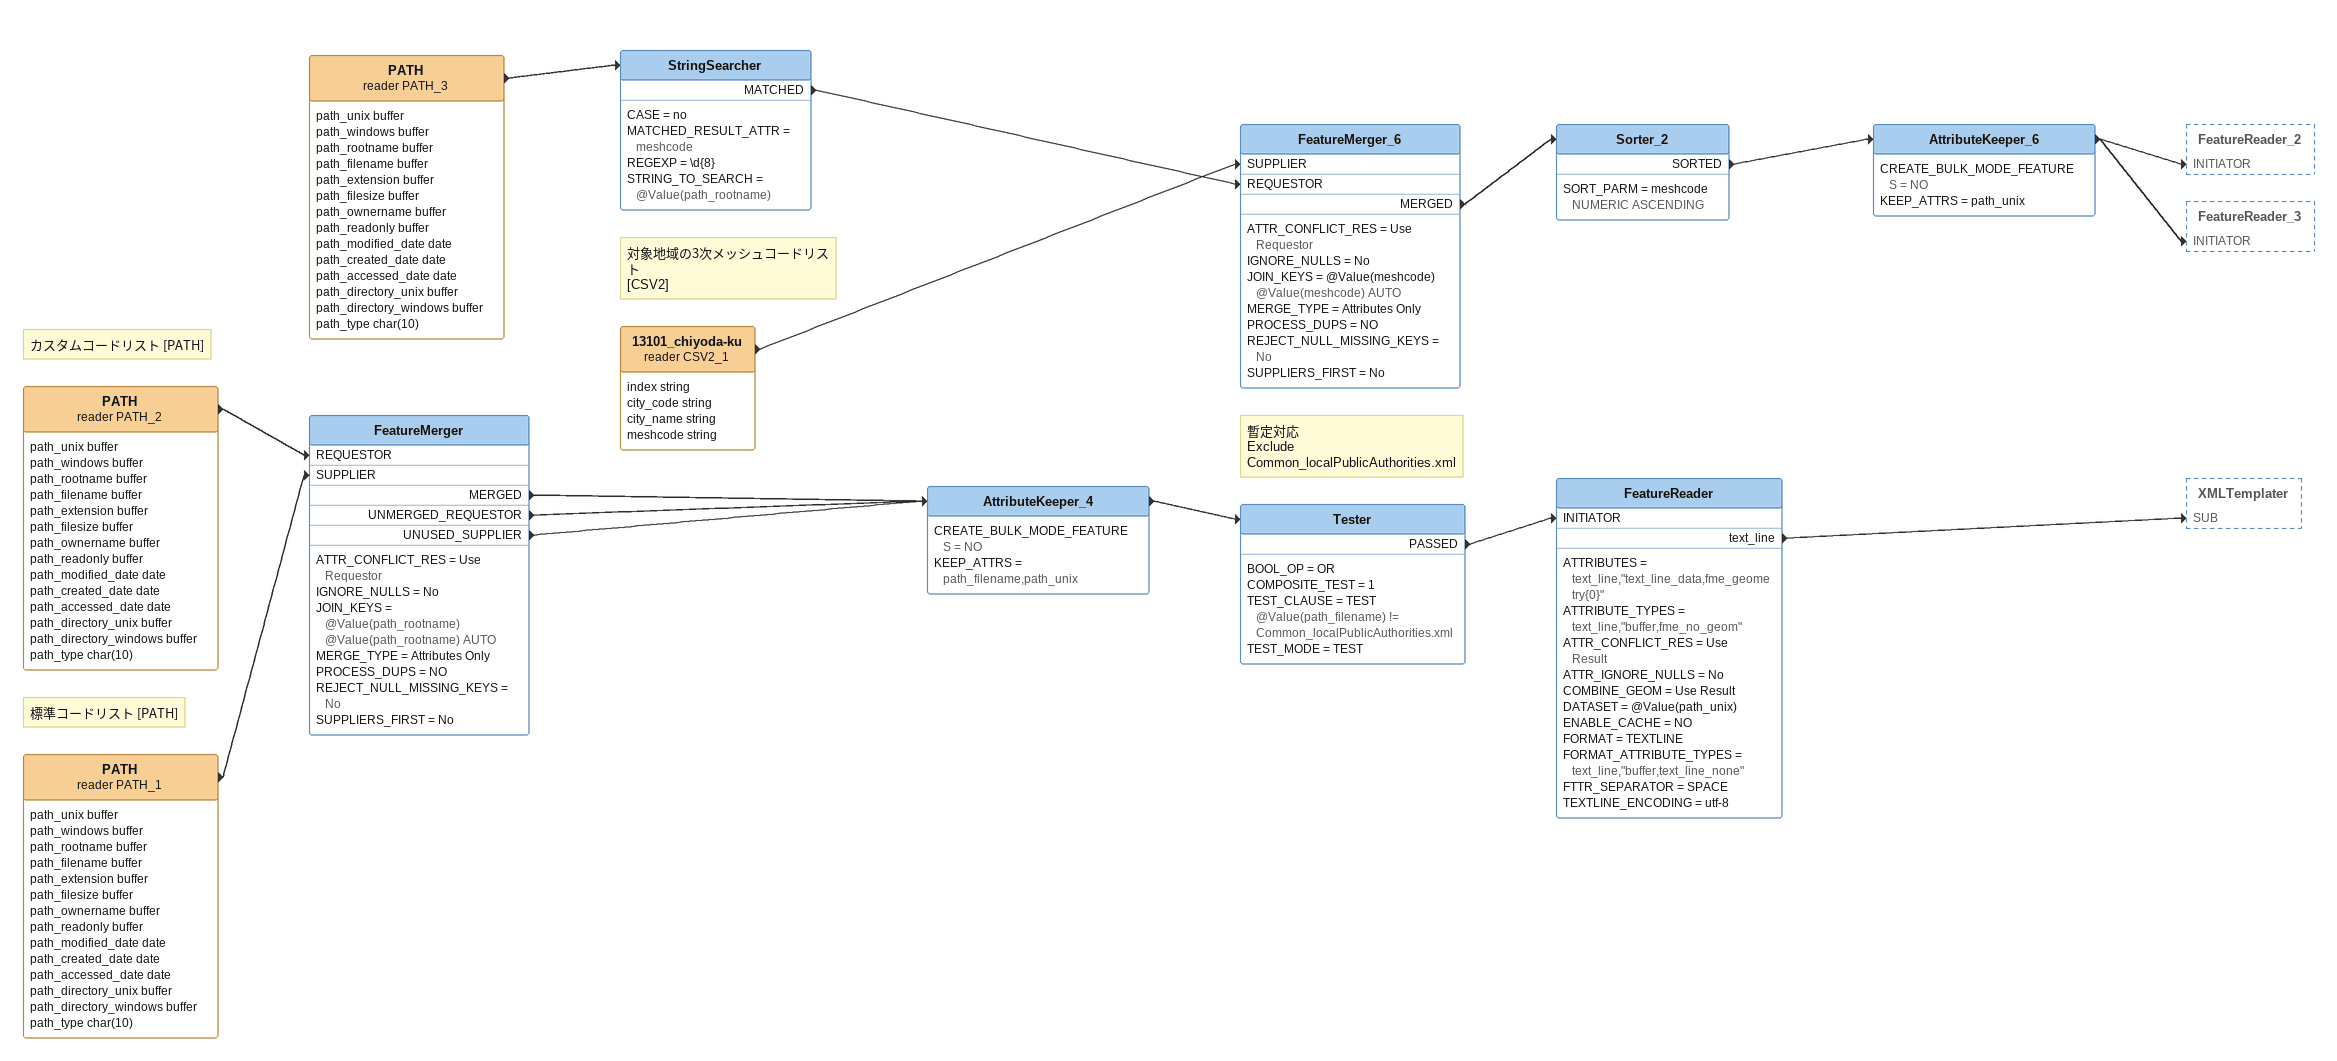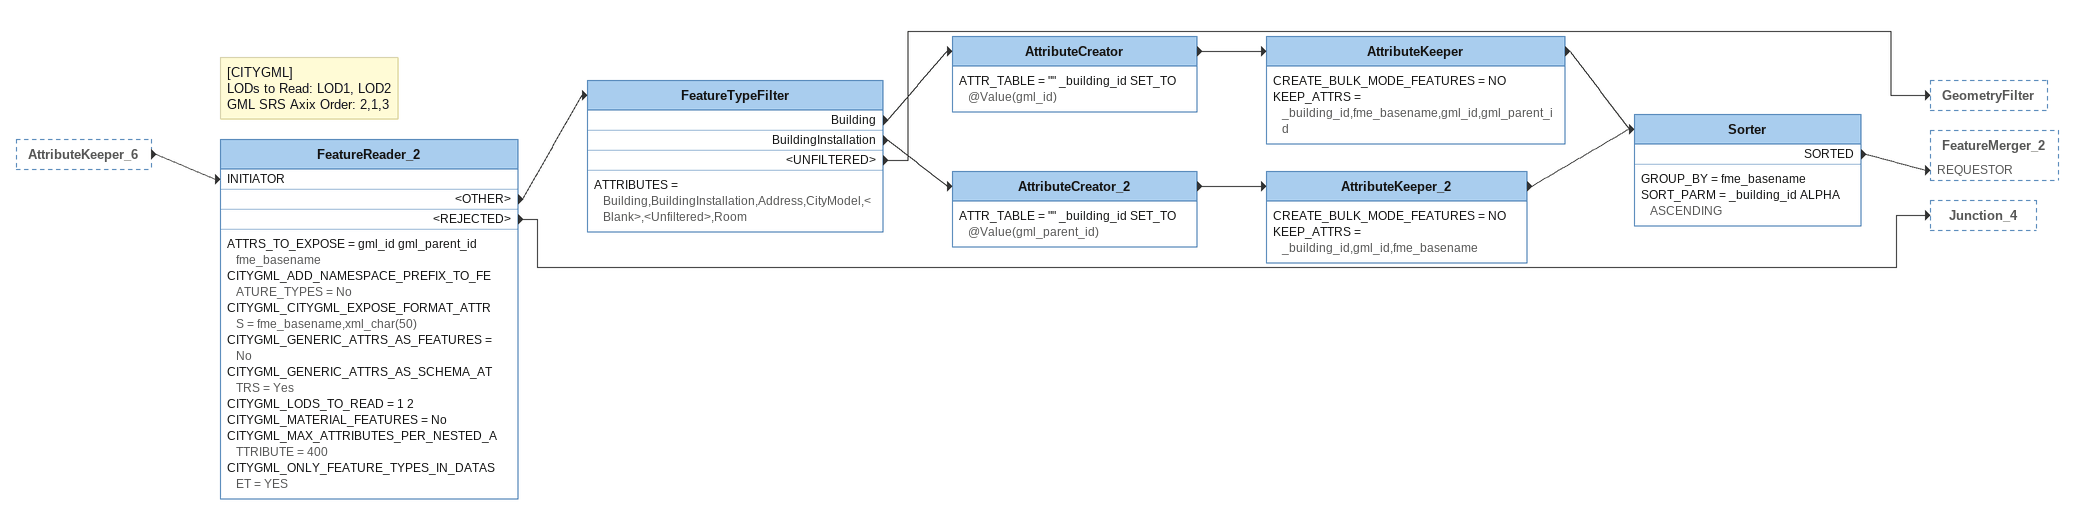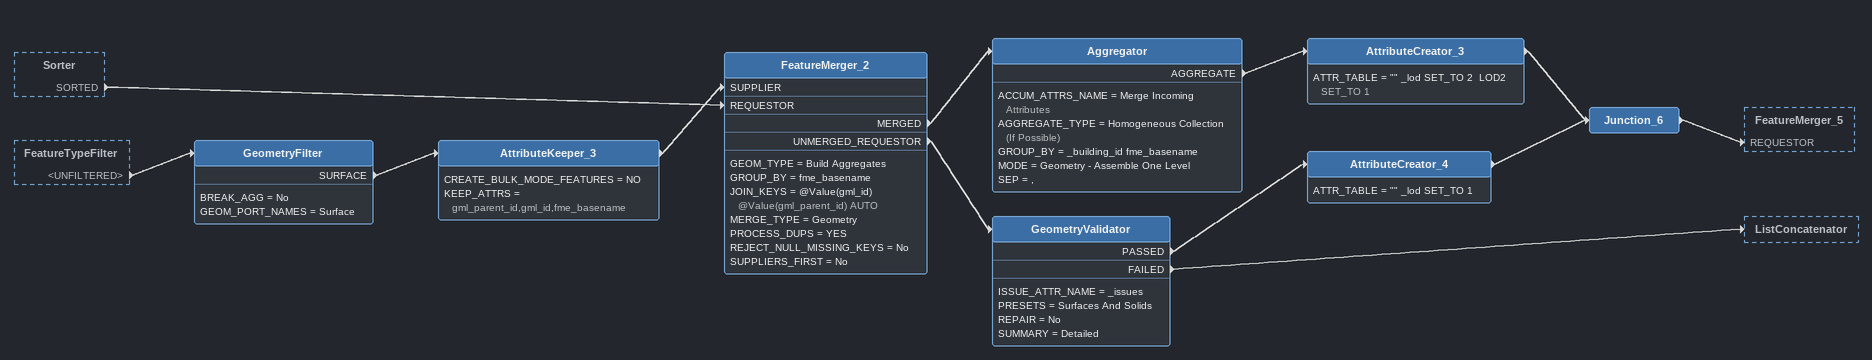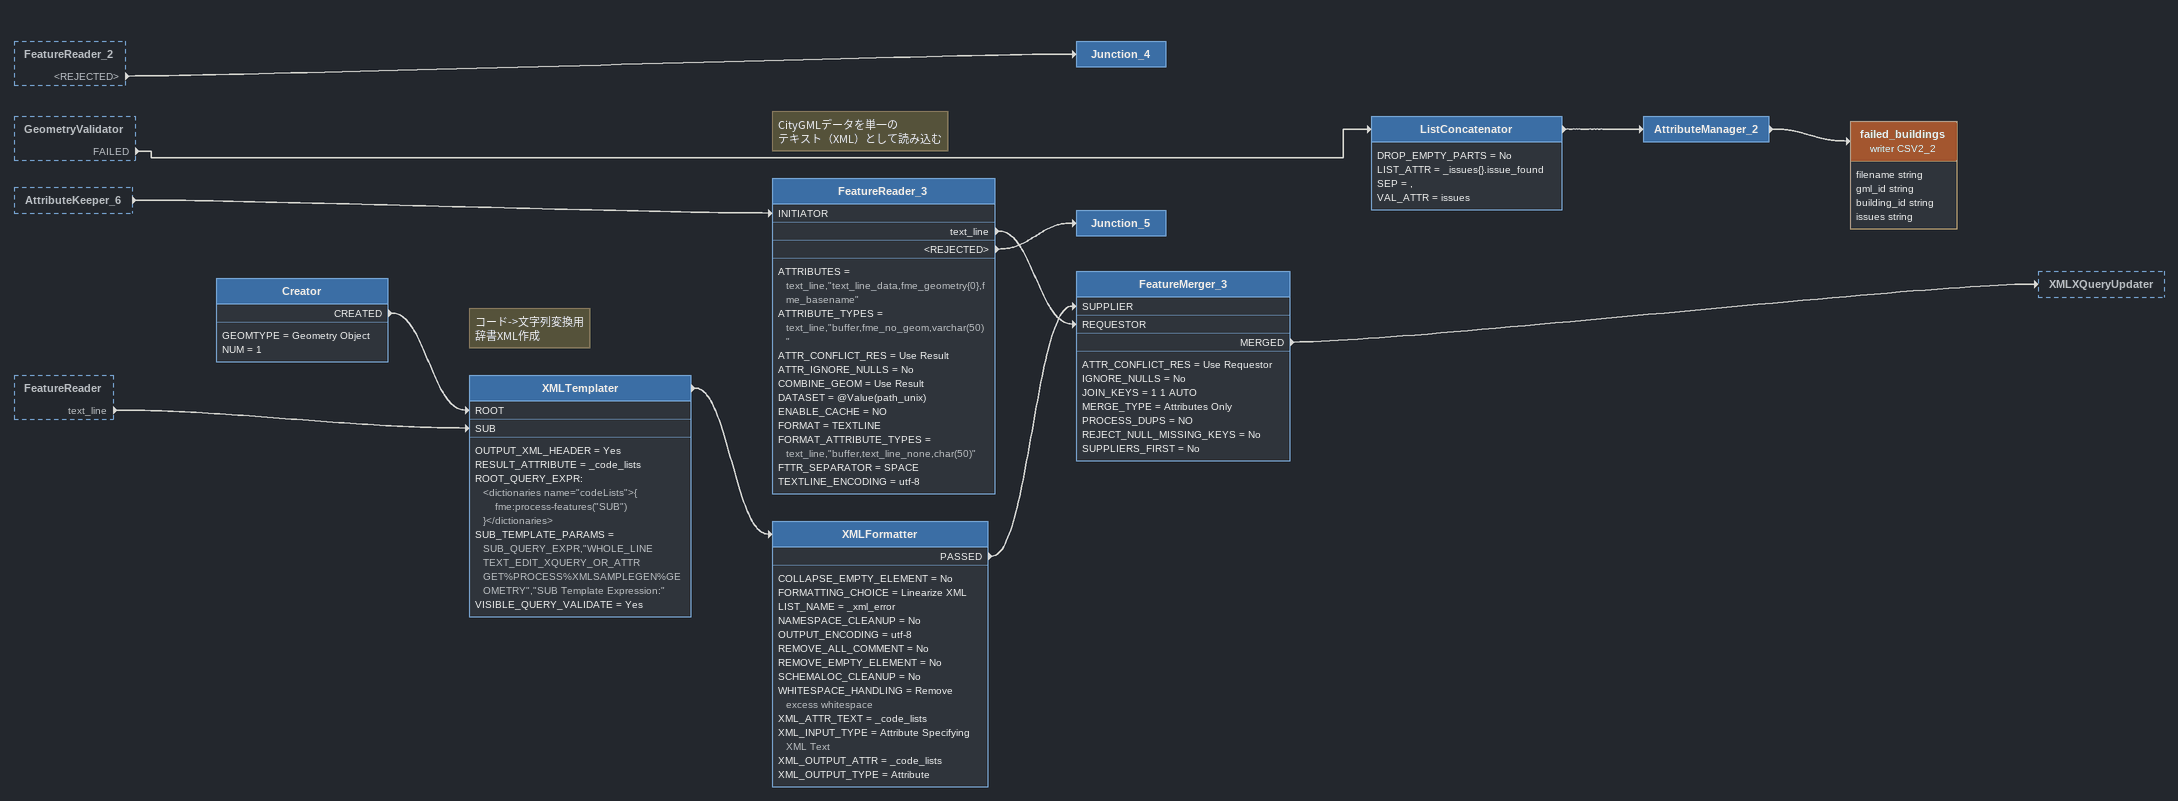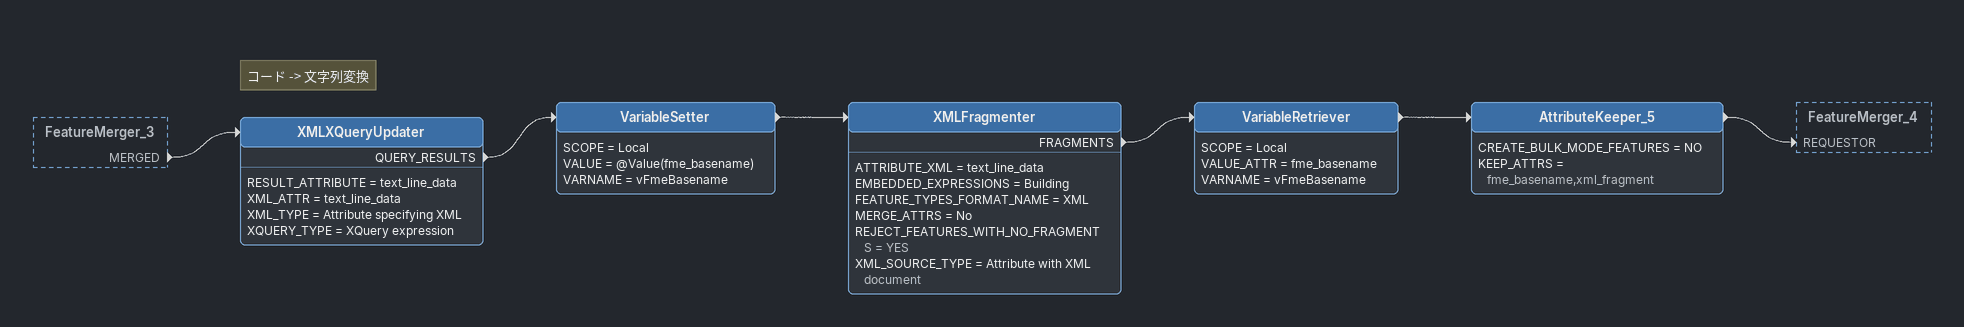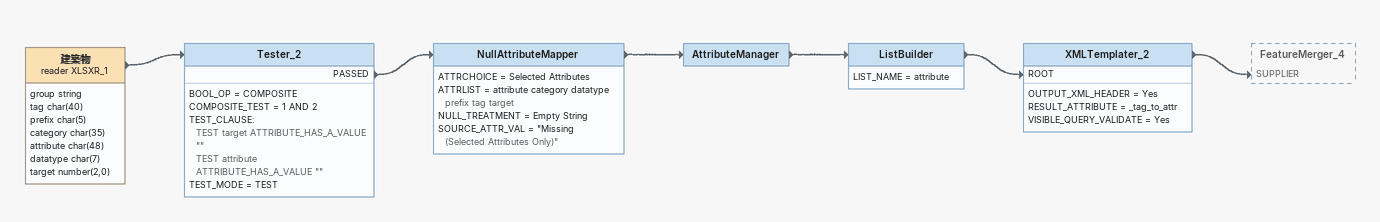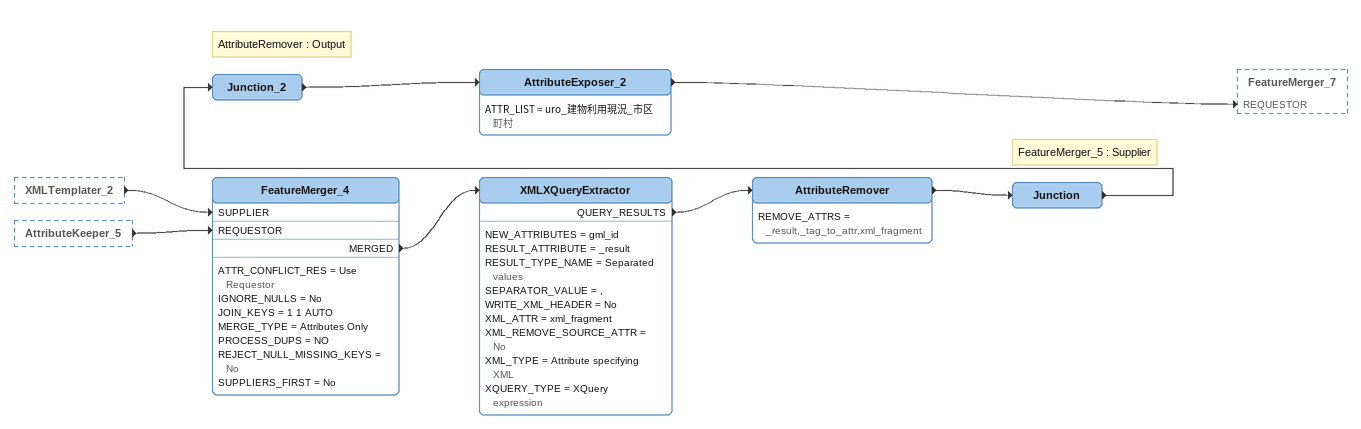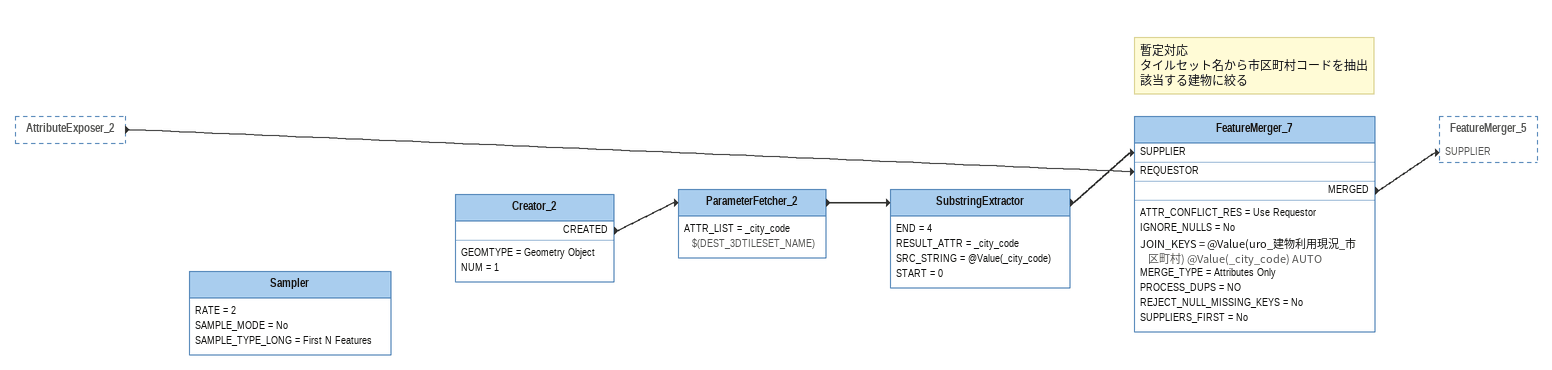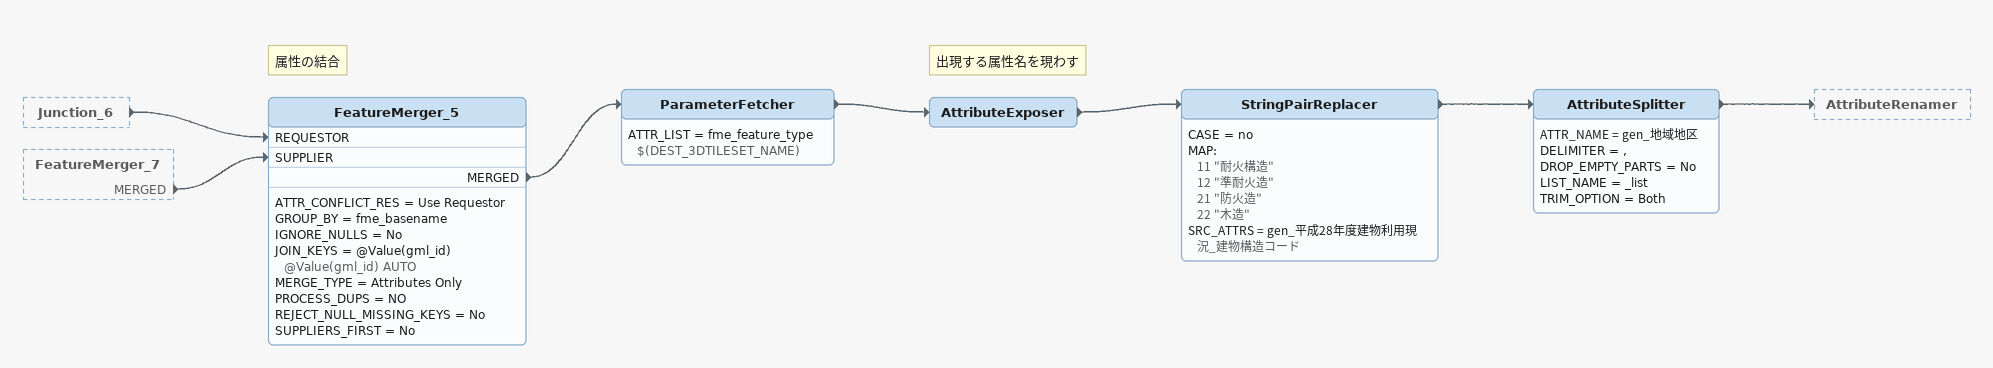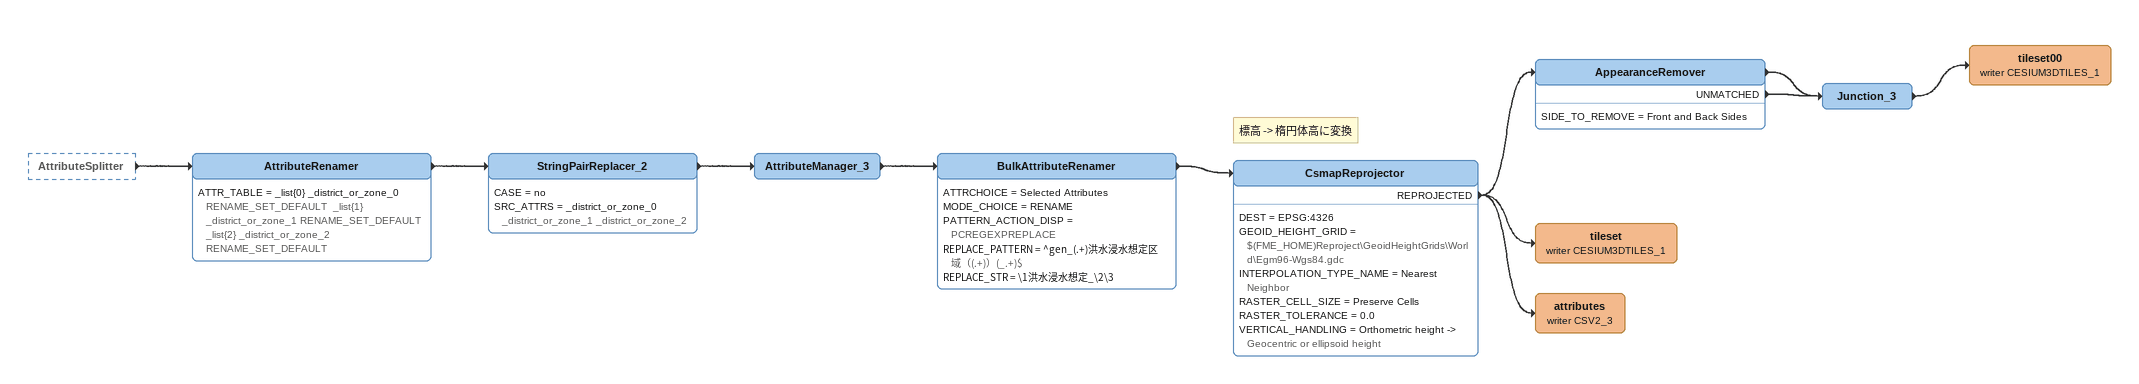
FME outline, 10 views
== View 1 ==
Note: カスタムコードリスト [PATH]
PATH (reader PATH_2)
    attributes: path_unix buffer, path_windows buffer, path_rootname buffer, path_filename buffer, path_extension buffer, path_filesize buffer, path_ownername buffer, path_readonly buffer, path_modified_date date, path_created_date date, path_accessed_date date, path_directory_unix buffer, path_directory_windows buffer, path_type char(10)
    -> FeatureMerger [REQUESTOR]
Note: 標準コードリスト [PATH]
PATH (reader PATH_1)
    attributes: path_unix buffer, path_windows buffer, path_rootname buffer, path_filename buffer, path_extension buffer, path_filesize buffer, path_ownername buffer, path_readonly buffer, path_modified_date date, path_created_date date, path_accessed_date date, path_directory_unix buffer, path_directory_windows buffer, path_type char(10)
    -> FeatureMerger [SUPPLIER]
FeatureMerger
    ATTR_CONFLICT_RES = Use Requestor
    IGNORE_NULLS = No
    JOIN_KEYS = @Value(path_rootname) @Value(path_rootname) AUTO
    MERGE_TYPE = Attributes Only
    PROCESS_DUPS = NO
    REJECT_NULL_MISSING_KEYS = No
    SUPPLIERS_FIRST = No
    MERGED -> AttributeKeeper_4
    UNMERGED_REQUESTOR -> AttributeKeeper_4
    UNUSED_SUPPLIER -> AttributeKeeper_4
AttributeKeeper_4
    CREATE_BULK_MODE_FEATURES = NO
    KEEP_ATTRS = path_filename,path_unix
    -> Tester
Note: 暫定対応 / Exclude / Common_localPublicAuthorities.xml
Tester
    BOOL_OP = OR
    COMPOSITE_TEST = 1
    TEST_CLAUSE = TEST @Value(path_filename) != Common_localPublicAuthorities.xml
    TEST_MODE = TEST
    PASSED -> FeatureReader [INITIATOR]
FeatureReader
    ATTRIBUTES = text_line,"text_line_data,fme_geometry{0}"
    ATTRIBUTE_TYPES = text_line,"buffer,fme_no_geom"
    ATTR_CONFLICT_RES = Use Result
    ATTR_IGNORE_NULLS = No
    COMBINE_GEOM = Use Result
    DATASET = @Value(path_unix)
    ENABLE_CACHE = NO
    FORMAT = TEXTLINE
    FORMAT_ATTRIBUTE_TYPES = text_line,"buffer,text_line_none"
    FTTR_SEPARATOR = SPACE
    TEXTLINE_ENCODING = utf-8
    text_line -> XMLTemplater [SUB]
PATH (reader PATH_3)
    attributes: path_unix buffer, path_windows buffer, path_rootname buffer, path_filename buffer, path_extension buffer, path_filesize buffer, path_ownername buffer, path_readonly buffer, path_modified_date date, path_created_date date, path_accessed_date date, path_directory_unix buffer, path_directory_windows buffer, path_type char(10)
    -> StringSearcher
StringSearcher
    CASE = no
    MATCHED_RESULT_ATTR = meshcode
    REGEXP = \d{8}
    STRING_TO_SEARCH = @Value(path_rootname)
    MATCHED -> FeatureMerger_6 [REQUESTOR]
Note: 対象地域の3次メッシュコードリスト / [CSV2]
13101_chiyoda-ku (reader CSV2_1)
    attributes: index string, city_code string, city_name string, meshcode string
    -> FeatureMerger_6 [SUPPLIER]
FeatureMerger_6
    ATTR_CONFLICT_RES = Use Requestor
    IGNORE_NULLS = No
    JOIN_KEYS = @Value(meshcode) @Value(meshcode) AUTO
    MERGE_TYPE = Attributes Only
    PROCESS_DUPS = NO
    REJECT_NULL_MISSING_KEYS = No
    SUPPLIERS_FIRST = No
    MERGED -> Sorter_2
Sorter_2
    SORT_PARM = meshcode NUMERIC ASCENDING
    SORTED -> AttributeKeeper_6
AttributeKeeper_6
    CREATE_BULK_MODE_FEATURES = NO
    KEEP_ATTRS = path_unix
    -> FeatureReader_2 [INITIATOR]
    -> FeatureReader_3 [INITIATOR]

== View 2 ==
AttributeKeeper_6 [outside]
    -> FeatureReader_2 [INITIATOR]
Note: [CITYGML] / LODs to Read: LOD1, LOD2 / GML SRS Axix Order: 2,1,3
FeatureReader_2
    ATTRS_TO_EXPOSE = gml_id gml_parent_id fme_basename
    CITYGML_ADD_NAMESPACE_PREFIX_TO_FEATURE_TYPES = No
    CITYGML_CITYGML_EXPOSE_FORMAT_ATTRS = fme_basename,xml_char(50)
    CITYGML_GENERIC_ATTRS_AS_FEATURES = No
    CITYGML_GENERIC_ATTRS_AS_SCHEMA_ATTRS = Yes
    CITYGML_LODS_TO_READ = 1 2
    CITYGML_MATERIAL_FEATURES = No
    CITYGML_MAX_ATTRIBUTES_PER_NESTED_ATTRIBUTE = 400
    CITYGML_ONLY_FEATURE_TYPES_IN_DATASET = YES
    <OTHER> -> FeatureTypeFilter
    <REJECTED> -> Junction_4
FeatureTypeFilter
    ATTRIBUTES = Building,BuildingInstallation,Address,CityModel,<Blank>,<Unfiltered>,Room
    Building -> AttributeCreator
    BuildingInstallation -> AttributeCreator_2
    <UNFILTERED> -> GeometryFilter
AttributeCreator
    ATTR_TABLE = "" _building_id SET_TO @Value(gml_id)
    -> AttributeKeeper
AttributeKeeper
    CREATE_BULK_MODE_FEATURES = NO
    KEEP_ATTRS = _building_id,fme_basename,gml_id,gml_parent_id
    -> Sorter
AttributeCreator_2
    ATTR_TABLE = "" _building_id SET_TO @Value(gml_parent_id)
    -> AttributeKeeper_2
AttributeKeeper_2
    CREATE_BULK_MODE_FEATURES = NO
    KEEP_ATTRS = _building_id,gml_id,fme_basename
    -> Sorter
Sorter
    GROUP_BY = fme_basename
    SORT_PARM = _building_id ALPHA ASCENDING
    SORTED -> FeatureMerger_2 [REQUESTOR]

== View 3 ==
Sorter [outside]
    SORTED -> FeatureMerger_2 [REQUESTOR]
FeatureTypeFilter [outside]
    <UNFILTERED> -> GeometryFilter
GeometryFilter
    BREAK_AGG = No
    GEOM_PORT_NAMES = Surface
    SURFACE -> AttributeKeeper_3
AttributeKeeper_3
    CREATE_BULK_MODE_FEATURES = NO
    KEEP_ATTRS = gml_parent_id,gml_id,fme_basename
    -> FeatureMerger_2 [SUPPLIER]
FeatureMerger_2
    GEOM_TYPE = Build Aggregates
    GROUP_BY = fme_basename
    JOIN_KEYS = @Value(gml_id) @Value(gml_parent_id) AUTO
    MERGE_TYPE = Geometry
    PROCESS_DUPS = YES
    REJECT_NULL_MISSING_KEYS = No
    SUPPLIERS_FIRST = No
    MERGED -> Aggregator
    UNMERGED_REQUESTOR -> GeometryValidator
Aggregator
    ACCUM_ATTRS_NAME = Merge Incoming Attributes
    AGGREGATE_TYPE = Homogeneous Collection (If Possible)
    GROUP_BY = _building_id fme_basename
    MODE = Geometry - Assemble One Level
    SEP = ,
    AGGREGATE -> AttributeCreator_3
AttributeCreator_3
    ATTR_TABLE = "" _lod SET_TO 2  LOD2 SET_TO 1
    -> Junction_6
GeometryValidator
    ISSUE_ATTR_NAME = _issues
    PRESETS = Surfaces And Solids
    REPAIR = No
    SUMMARY = Detailed
    PASSED -> AttributeCreator_4
    FAILED -> ListConcatenator
AttributeCreator_4
    ATTR_TABLE = "" _lod SET_TO 1
    -> Junction_6
Junction_6
    -> FeatureMerger_5 [REQUESTOR]

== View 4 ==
FeatureReader_2 [outside]
    <REJECTED> -> Junction_4
GeometryValidator [outside]
    FAILED -> ListConcatenator
AttributeKeeper_6 [outside]
    -> FeatureReader_3 [INITIATOR]
FeatureReader [outside]
    text_line -> XMLTemplater [SUB]
ListConcatenator
    DROP_EMPTY_PARTS = No
    LIST_ATTR = _issues{}.issue_found
    SEP = ,
    VAL_ATTR = issues
    -> AttributeManager_2
AttributeManager_2
    -> failed_buildings (writer CSV2_2)
failed_buildings (writer CSV2_2)
    attributes: filename string, gml_id string, building_id string, issues string
Junction_4
Note: CityGMLデータを単一の / テキスト（XML）として読み込む
FeatureReader_3
    ATTRIBUTES = text_line,"text_line_data,fme_geometry{0},fme_basename"
    ATTRIBUTE_TYPES = text_line,"buffer,fme_no_geom,varchar(50)"
    ATTR_CONFLICT_RES = Use Result
    ATTR_IGNORE_NULLS = No
    COMBINE_GEOM = Use Result
    DATASET = @Value(path_unix)
    ENABLE_CACHE = NO
    FORMAT = TEXTLINE
    FORMAT_ATTRIBUTE_TYPES = text_line,"buffer,text_line_none,char(50)"
    FTTR_SEPARATOR = SPACE
    TEXTLINE_ENCODING = utf-8
    text_line -> FeatureMerger_3 [REQUESTOR]
    <REJECTED> -> Junction_5
Junction_5
Creator
    GEOMTYPE = Geometry Object
    NUM = 1
    CREATED -> XMLTemplater [ROOT]
Note: コード->文字列変換用 / 辞書XML作成
XMLTemplater
    OUTPUT_XML_HEADER = Yes
    RESULT_ATTRIBUTE = _code_lists
    ROOT_QUERY_EXPR:
      <dictionaries name="codeLists">{
          fme:process-features("SUB")
      }</dictionaries>
    SUB_TEMPLATE_PARAMS = SUB_QUERY_EXPR,"WHOLE_LINE TEXT_EDIT_XQUERY_OR_ATTR GET%PROCESS%XMLSAMPLEGEN%GEOMETRY","SUB Template Expression:"
    VISIBLE_QUERY_VALIDATE = Yes
    -> XMLFormatter
XMLFormatter
    COLLAPSE_EMPTY_ELEMENT = No
    FORMATTING_CHOICE = Linearize XML
    LIST_NAME = _xml_error
    NAMESPACE_CLEANUP = No
    OUTPUT_ENCODING = utf-8
    REMOVE_ALL_COMMENT = No
    REMOVE_EMPTY_ELEMENT = No
    SCHEMALOC_CLEANUP = No
    WHITESPACE_HANDLING = Remove excess whitespace
    XML_ATTR_TEXT = _code_lists
    XML_INPUT_TYPE = Attribute Specifying XML Text
    XML_OUTPUT_ATTR = _code_lists
    XML_OUTPUT_TYPE = Attribute
    PASSED -> FeatureMerger_3 [SUPPLIER]
FeatureMerger_3
    ATTR_CONFLICT_RES = Use Requestor
    IGNORE_NULLS = No
    JOIN_KEYS = 1 1 AUTO
    MERGE_TYPE = Attributes Only
    PROCESS_DUPS = NO
    REJECT_NULL_MISSING_KEYS = No
    SUPPLIERS_FIRST = No
    MERGED -> XMLXQueryUpdater

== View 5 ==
FeatureMerger_3 [outside]
    MERGED -> XMLXQueryUpdater
Note: コード -> 文字列変換
XMLXQueryUpdater
    RESULT_ATTRIBUTE = text_line_data
    XML_ATTR = text_line_data
    XML_TYPE = Attribute specifying XML
    XQUERY_TYPE = XQuery expression
    QUERY_RESULTS -> VariableSetter
VariableSetter
    SCOPE = Local
    VALUE = @Value(fme_basename)
    VARNAME = vFmeBasename
    -> XMLFragmenter
XMLFragmenter
    ATTRIBUTE_XML = text_line_data
    EMBEDDED_EXPRESSIONS = Building
    FEATURE_TYPES_FORMAT_NAME = XML
    MERGE_ATTRS = No
    REJECT_FEATURES_WITH_NO_FRAGMENTS = YES
    XML_SOURCE_TYPE = Attribute with XML document
    FRAGMENTS -> VariableRetriever
VariableRetriever
    SCOPE = Local
    VALUE_ATTR = fme_basename
    VARNAME = vFmeBasename
    -> AttributeKeeper_5
AttributeKeeper_5
    CREATE_BULK_MODE_FEATURES = NO
    KEEP_ATTRS = fme_basename,xml_fragment
    -> FeatureMerger_4 [REQUESTOR]

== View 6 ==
建築物 (reader XLSXR_1)
    attributes: group string, tag char(40), prefix char(5), category char(35), attribute char(48), datatype char(7), target number(2,0)
    -> Tester_2
Tester_2
    BOOL_OP = COMPOSITE
    COMPOSITE_TEST = 1 AND 2
    TEST_CLAUSE:
      TEST target ATTRIBUTE_HAS_A_VALUE ""
      TEST attribute ATTRIBUTE_HAS_A_VALUE ""
    TEST_MODE = TEST
    PASSED -> NullAttributeMapper
NullAttributeMapper
    ATTRCHOICE = Selected Attributes
    ATTRLIST = attribute category datatype prefix tag target
    NULL_TREATMENT = Empty String
    SOURCE_ATTR_VAL = "Missing (Selected Attributes Only)"
    -> AttributeManager
AttributeManager
    -> ListBuilder
ListBuilder
    LIST_NAME = attribute
    -> XMLTemplater_2 [ROOT]
XMLTemplater_2
    OUTPUT_XML_HEADER = Yes
    RESULT_ATTRIBUTE = _tag_to_attr
    VISIBLE_QUERY_VALIDATE = Yes
    -> FeatureMerger_4 [SUPPLIER]

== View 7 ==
XMLTemplater_2 [outside]
    -> FeatureMerger_4 [SUPPLIER]
AttributeKeeper_5 [outside]
    -> FeatureMerger_4 [REQUESTOR]
FeatureMerger_4
    ATTR_CONFLICT_RES = Use Requestor
    IGNORE_NULLS = No
    JOIN_KEYS = 1 1 AUTO
    MERGE_TYPE = Attributes Only
    PROCESS_DUPS = NO
    REJECT_NULL_MISSING_KEYS = No
    SUPPLIERS_FIRST = No
    MERGED -> XMLXQueryExtractor
XMLXQueryExtractor
    NEW_ATTRIBUTES = gml_id
    RESULT_ATTRIBUTE = _result
    RESULT_TYPE_NAME = Separated values
    SEPARATOR_VALUE = ,
    WRITE_XML_HEADER = No
    XML_ATTR = xml_fragment
    XML_REMOVE_SOURCE_ATTR = No
    XML_TYPE = Attribute specifying XML
    XQUERY_TYPE = XQuery expression
    QUERY_RESULTS -> AttributeRemover
AttributeRemover
    REMOVE_ATTRS = _result,_tag_to_attr,xml_fragment
    -> Junction
Note: FeatureMerger_5 : Supplier
Junction
    -> Junction_2
Note: AttributeRemover : Output
Junction_2
    -> AttributeExposer_2
AttributeExposer_2
    ATTR_LIST = uro_建物利用現況_市区町村
    -> FeatureMerger_7 [REQUESTOR]

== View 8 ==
AttributeExposer_2 [outside]
    -> FeatureMerger_7 [REQUESTOR]
Sampler
    RATE = 2
    SAMPLE_MODE = No
    SAMPLE_TYPE_LONG = First N Features
Creator_2
    GEOMTYPE = Geometry Object
    NUM = 1
    CREATED -> ParameterFetcher_2
ParameterFetcher_2
    ATTR_LIST = _city_code $(DEST_3DTILESET_NAME)
    -> SubstringExtractor
SubstringExtractor
    END = 4
    RESULT_ATTR = _city_code
    SRC_STRING = @Value(_city_code)
    START = 0
    -> FeatureMerger_7 [SUPPLIER]
Note: 暫定対応 / タイルセット名から市区町村コードを抽出 / 該当する建物に絞る
FeatureMerger_7
    ATTR_CONFLICT_RES = Use Requestor
    IGNORE_NULLS = No
    JOIN_KEYS = @Value(uro_建物利用現況_市区町村) @Value(_city_code) AUTO
    MERGE_TYPE = Attributes Only
    PROCESS_DUPS = NO
    REJECT_NULL_MISSING_KEYS = No
    SUPPLIERS_FIRST = No
    MERGED -> FeatureMerger_5 [SUPPLIER]

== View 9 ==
Junction_6 [outside]
    -> FeatureMerger_5 [REQUESTOR]
FeatureMerger_7 [outside]
    MERGED -> FeatureMerger_5 [SUPPLIER]
Note: 属性の結合
FeatureMerger_5
    ATTR_CONFLICT_RES = Use Requestor
    GROUP_BY = fme_basename
    IGNORE_NULLS = No
    JOIN_KEYS = @Value(gml_id) @Value(gml_id) AUTO
    MERGE_TYPE = Attributes Only
    PROCESS_DUPS = NO
    REJECT_NULL_MISSING_KEYS = No
    SUPPLIERS_FIRST = No
    MERGED -> ParameterFetcher
ParameterFetcher
    ATTR_LIST = fme_feature_type $(DEST_3DTILESET_NAME)
    -> AttributeExposer
Note: 出現する属性名を現わす
AttributeExposer
    -> StringPairReplacer
StringPairReplacer
    CASE = no
    MAP:
      11 "耐火構造"
      12 "準耐火造"
      21 "防火造"
      22 "木造"
    SRC_ATTRS = gen_平成28年度建物利用現況_建物構造コード
    -> AttributeSplitter
AttributeSplitter
    ATTR_NAME = gen_地域地区
    DELIMITER = ,
    DROP_EMPTY_PARTS = No
    LIST_NAME = _list
    TRIM_OPTION = Both
    -> AttributeRenamer

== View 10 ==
AttributeSplitter [outside]
    -> AttributeRenamer
AttributeRenamer
    ATTR_TABLE = _list{0} _district_or_zone_0 RENAME_SET_DEFAULT  _list{1} _district_or_zone_1 RENAME_SET_DEFAULT  _list{2} _district_or_zone_2 RENAME_SET_DEFAULT
    -> StringPairReplacer_2
StringPairReplacer_2
    CASE = no
    SRC_ATTRS = _district_or_zone_0 _district_or_zone_1 _district_or_zone_2
    -> AttributeManager_3
AttributeManager_3
    -> BulkAttributeRenamer
BulkAttributeRenamer
    ATTRCHOICE = Selected Attributes
    MODE_CHOICE = RENAME
    PATTERN_ACTION_DISP = PCREGEXPREPLACE
    REPLACE_PATTERN = ^gen_(.+)洪水浸水想定区域（(.+)）(_.+)$
    REPLACE_STR = \1洪水浸水想定_\2\3
    -> CsmapReprojector
Note: 標高 -> 楕円体高に変換
CsmapReprojector
    DEST = EPSG:4326
    GEOID_HEIGHT_GRID = $(FME_HOME)Reproject\GeoidHeightGrids\World\Egm96-Wgs84.gdc
    INTERPOLATION_TYPE_NAME = Nearest Neighbor
    RASTER_CELL_SIZE = Preserve Cells
    RASTER_TOLERANCE = 0.0
    VERTICAL_HANDLING = Orthometric height -> Geocentric or ellipsoid height
    REPROJECTED -> AppearanceRemover
    REPROJECTED -> tileset (writer CESIUM3DTILES_1)
    REPROJECTED -> attributes (writer CSV2_3)
AppearanceRemover
    SIDE_TO_REMOVE = Front and Back Sides
    -> Junction_3
    UNMATCHED -> Junction_3
Junction_3
    -> tileset00 (writer CESIUM3DTILES_1)
tileset00 (writer CESIUM3DTILES_1)
tileset (writer CESIUM3DTILES_1)
attributes (writer CSV2_3)
